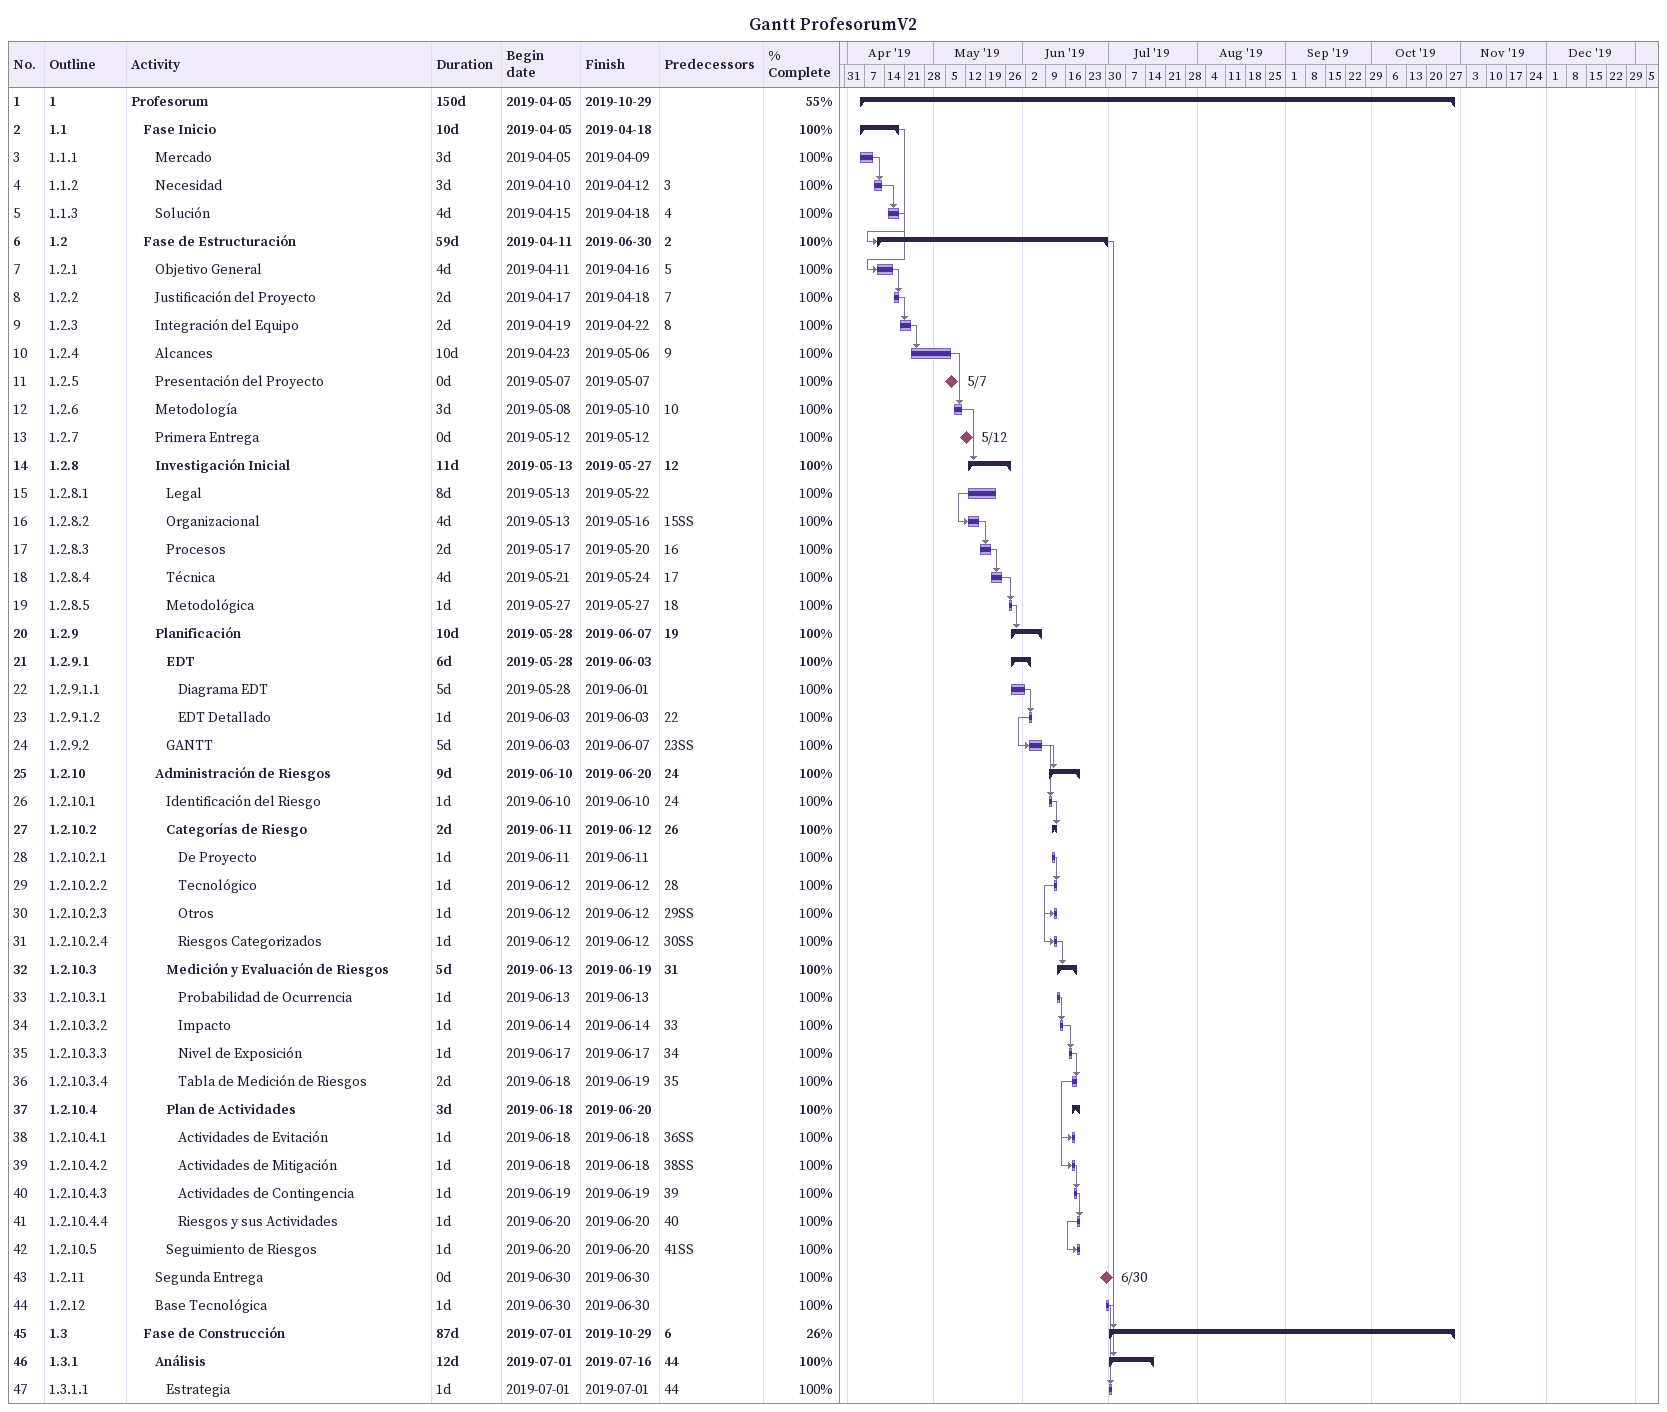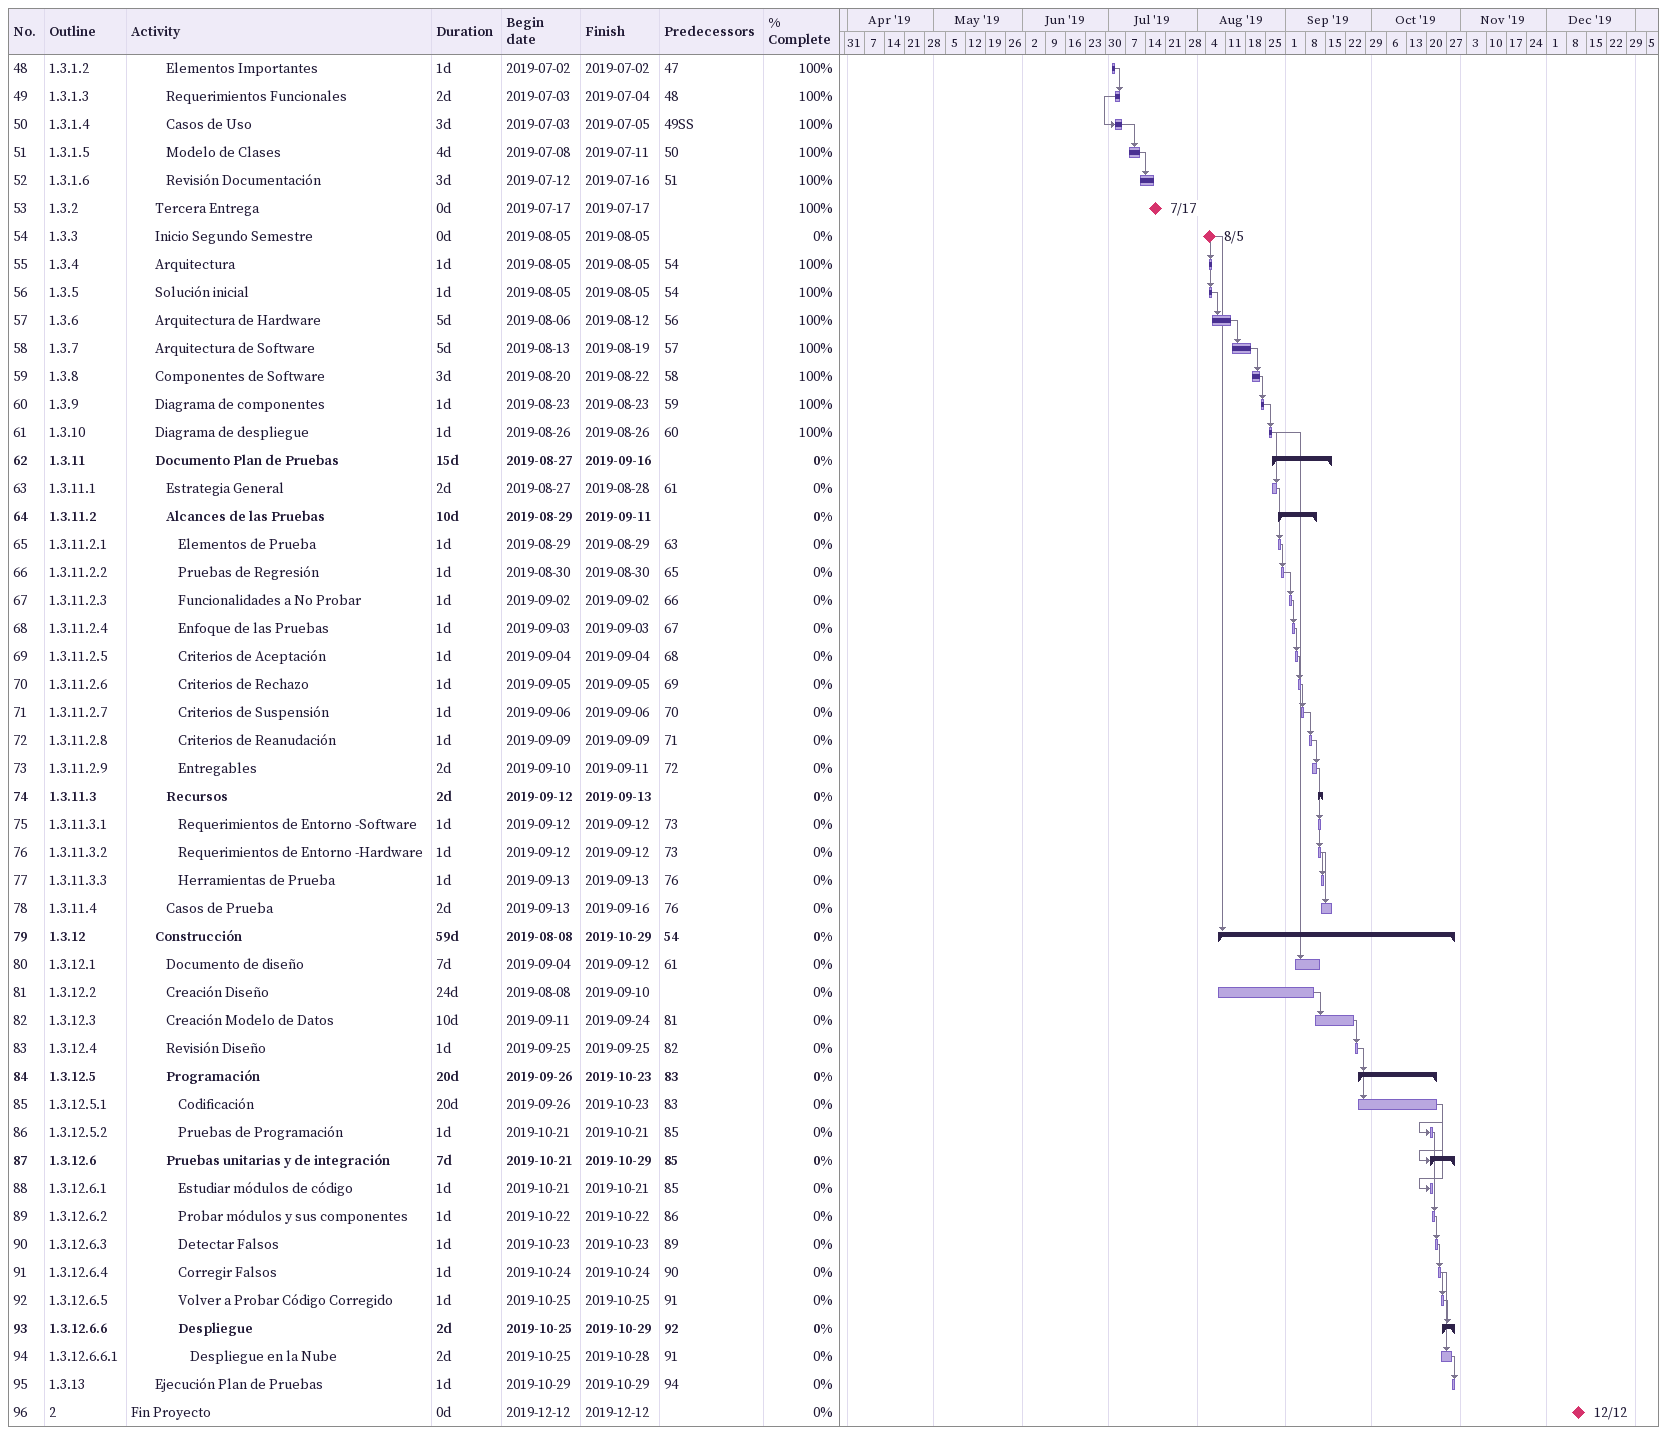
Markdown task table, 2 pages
Gantt ProfesorumV2

| ID | WBS | Task | Duration | Start | Finish | Predecessors | % complete |
|---|---|---|---|---|---|---|---|
| 1 | 1 | **Profesorum** | 150d | 2019-04-05 | 2019-10-29 |  | 55 |
| 2 | 1.1 | **Fase Inicio** | 10d | 2019-04-05 | 2019-04-18 |  | 100 |
| 3 | 1.1.1 | Mercado | 3d | 2019-04-05 | 2019-04-09 |  | 100 |
| 4 | 1.1.2 | Necesidad | 3d | 2019-04-10 | 2019-04-12 | 3 | 100 |
| 5 | 1.1.3 | Solución | 4d | 2019-04-15 | 2019-04-18 | 4 | 100 |
| 6 | 1.2 | **Fase de Estructuración** | 59d | 2019-04-11 | 2019-06-30 | 2 | 100 |
| 7 | 1.2.1 | Objetivo General | 4d | 2019-04-11 | 2019-04-16 | 5 | 100 |
| 8 | 1.2.2 | Justificación del Proyecto | 2d | 2019-04-17 | 2019-04-18 | 7 | 100 |
| 9 | 1.2.3 | Integración del Equipo | 2d | 2019-04-19 | 2019-04-22 | 8 | 100 |
| 10 | 1.2.4 | Alcances | 10d | 2019-04-23 | 2019-05-06 | 9 | 100 |
| 11 | 1.2.5 | Presentación del Proyecto | 0d | 2019-05-07 | 2019-05-07 |  | 100 |
| 12 | 1.2.6 | Metodología | 3d | 2019-05-08 | 2019-05-10 | 10 | 100 |
| 13 | 1.2.7 | Primera Entrega | 0d | 2019-05-12 | 2019-05-12 |  | 100 |
| 14 | 1.2.8 | **Investigación Inicial** | 11d | 2019-05-13 | 2019-05-27 | 12 | 100 |
| 15 | 1.2.8.1 | Legal | 8d | 2019-05-13 | 2019-05-22 |  | 100 |
| 16 | 1.2.8.2 | Organizacional | 4d | 2019-05-13 | 2019-05-16 | 15SS | 100 |
| 17 | 1.2.8.3 | Procesos | 2d | 2019-05-17 | 2019-05-20 | 16 | 100 |
| 18 | 1.2.8.4 | Técnica | 4d | 2019-05-21 | 2019-05-24 | 17 | 100 |
| 19 | 1.2.8.5 | Metodológica | 1d | 2019-05-27 | 2019-05-27 | 18 | 100 |
| 20 | 1.2.9 | **Planificación** | 10d | 2019-05-28 | 2019-06-07 | 19 | 100 |
| 21 | 1.2.9.1 | **EDT** | 6d | 2019-05-28 | 2019-06-03 |  | 100 |
| 22 | 1.2.9.1.1 | Diagrama EDT | 5d | 2019-05-28 | 2019-06-01 |  | 100 |
| 23 | 1.2.9.1.2 | EDT Detallado | 1d | 2019-06-03 | 2019-06-03 | 22 | 100 |
| 24 | 1.2.9.2 | GANTT | 5d | 2019-06-03 | 2019-06-07 | 23SS | 100 |
| 25 | 1.2.10 | **Administración de Riesgos** | 9d | 2019-06-10 | 2019-06-20 | 24 | 100 |
| 26 | 1.2.10.1 | Identificación del Riesgo | 1d | 2019-06-10 | 2019-06-10 | 24 | 100 |
| 27 | 1.2.10.2 | **Categorías de Riesgo** | 2d | 2019-06-11 | 2019-06-12 | 26 | 100 |
| 28 | 1.2.10.2.1 | De Proyecto | 1d | 2019-06-11 | 2019-06-11 |  | 100 |
| 29 | 1.2.10.2.2 | Tecnológico | 1d | 2019-06-12 | 2019-06-12 | 28 | 100 |
| 30 | 1.2.10.2.3 | Otros | 1d | 2019-06-12 | 2019-06-12 | 29SS | 100 |
| 31 | 1.2.10.2.4 | Riesgos Categorizados | 1d | 2019-06-12 | 2019-06-12 | 30SS | 100 |
| 32 | 1.2.10.3 | **Medición y Evaluación de Riesgos** | 5d | 2019-06-13 | 2019-06-19 | 31 | 100 |
| 33 | 1.2.10.3.1 | Probabilidad de Ocurrencia | 1d | 2019-06-13 | 2019-06-13 |  | 100 |
| 34 | 1.2.10.3.2 | Impacto | 1d | 2019-06-14 | 2019-06-14 | 33 | 100 |
| 35 | 1.2.10.3.3 | Nivel de Exposición | 1d | 2019-06-17 | 2019-06-17 | 34 | 100 |
| 36 | 1.2.10.3.4 | Tabla de Medición de Riesgos | 2d | 2019-06-18 | 2019-06-19 | 35 | 100 |
| 37 | 1.2.10.4 | **Plan de Actividades** | 3d | 2019-06-18 | 2019-06-20 |  | 100 |
| 38 | 1.2.10.4.1 | Actividades de Evitación | 1d | 2019-06-18 | 2019-06-18 | 36SS | 100 |
| 39 | 1.2.10.4.2 | Actividades de Mitigación | 1d | 2019-06-18 | 2019-06-18 | 38SS | 100 |
| 40 | 1.2.10.4.3 | Actividades de Contingencia | 1d | 2019-06-19 | 2019-06-19 | 39 | 100 |
| 41 | 1.2.10.4.4 | Riesgos y sus Actividades | 1d | 2019-06-20 | 2019-06-20 | 40 | 100 |
| 42 | 1.2.10.5 | Seguimiento de Riesgos | 1d | 2019-06-20 | 2019-06-20 | 41SS | 100 |
| 43 | 1.2.11 | Segunda Entrega | 0d | 2019-06-30 | 2019-06-30 |  | 100 |
| 44 | 1.2.12 | Base Tecnológica | 1d | 2019-06-30 | 2019-06-30 |  | 100 |
| 45 | 1.3 | **Fase de Construcción** | 87d | 2019-07-01 | 2019-10-29 | 6 | 26 |
| 46 | 1.3.1 | **Análisis** | 12d | 2019-07-01 | 2019-07-16 | 44 | 100 |
| 47 | 1.3.1.1 | Estrategia | 1d | 2019-07-01 | 2019-07-01 | 44 | 100 |
| 48 | 1.3.1.2 | Elementos Importantes | 1d | 2019-07-02 | 2019-07-02 | 47 | 100 |
| 49 | 1.3.1.3 | Requerimientos Funcionales | 2d | 2019-07-03 | 2019-07-04 | 48 | 100 |
| 50 | 1.3.1.4 | Casos de Uso | 3d | 2019-07-03 | 2019-07-05 | 49SS | 100 |
| 51 | 1.3.1.5 | Modelo de Clases | 4d | 2019-07-08 | 2019-07-11 | 50 | 100 |
| 52 | 1.3.1.6 | Revisión Documentación | 3d | 2019-07-12 | 2019-07-16 | 51 | 100 |
| 53 | 1.3.2 | Tercera Entrega | 0d | 2019-07-17 | 2019-07-17 |  | 100 |
| 54 | 1.3.3 | Inicio Segundo Semestre | 0d | 2019-08-05 | 2019-08-05 |  | 0 |
| 55 | 1.3.4 | Arquitectura | 1d | 2019-08-05 | 2019-08-05 | 54 | 100 |
| 56 | 1.3.5 | Solución inicial | 1d | 2019-08-05 | 2019-08-05 | 54 | 100 |
| 57 | 1.3.6 | Arquitectura de Hardware | 5d | 2019-08-06 | 2019-08-12 | 56 | 100 |
| 58 | 1.3.7 | Arquitectura de Software | 5d | 2019-08-13 | 2019-08-19 | 57 | 100 |
| 59 | 1.3.8 | Componentes de Software | 3d | 2019-08-20 | 2019-08-22 | 58 | 100 |
| 60 | 1.3.9 | Diagrama de componentes | 1d | 2019-08-23 | 2019-08-23 | 59 | 100 |
| 61 | 1.3.10 | Diagrama de despliegue | 1d | 2019-08-26 | 2019-08-26 | 60 | 100 |
| 62 | 1.3.11 | **Documento Plan de Pruebas** | 15d | 2019-08-27 | 2019-09-16 |  | 0 |
| 63 | 1.3.11.1 | Estrategia General | 2d | 2019-08-27 | 2019-08-28 | 61 | 0 |
| 64 | 1.3.11.2 | **Alcances de las Pruebas** | 10d | 2019-08-29 | 2019-09-11 |  | 0 |
| 65 | 1.3.11.2.1 | Elementos de Prueba | 1d | 2019-08-29 | 2019-08-29 | 63 | 0 |
| 66 | 1.3.11.2.2 | Pruebas de Regresión | 1d | 2019-08-30 | 2019-08-30 | 65 | 0 |
| 67 | 1.3.11.2.3 | Funcionalidades a No Probar | 1d | 2019-09-02 | 2019-09-02 | 66 | 0 |
| 68 | 1.3.11.2.4 | Enfoque de las Pruebas | 1d | 2019-09-03 | 2019-09-03 | 67 | 0 |
| 69 | 1.3.11.2.5 | Criterios de Aceptación | 1d | 2019-09-04 | 2019-09-04 | 68 | 0 |
| 70 | 1.3.11.2.6 | Criterios de Rechazo | 1d | 2019-09-05 | 2019-09-05 | 69 | 0 |
| 71 | 1.3.11.2.7 | Criterios de Suspensión | 1d | 2019-09-06 | 2019-09-06 | 70 | 0 |
| 72 | 1.3.11.2.8 | Criterios de Reanudación | 1d | 2019-09-09 | 2019-09-09 | 71 | 0 |
| 73 | 1.3.11.2.9 | Entregables | 2d | 2019-09-10 | 2019-09-11 | 72 | 0 |
| 74 | 1.3.11.3 | **Recursos** | 2d | 2019-09-12 | 2019-09-13 |  | 0 |
| 75 | 1.3.11.3.1 | Requerimientos de Entorno -Software | 1d | 2019-09-12 | 2019-09-12 | 73 | 0 |
| 76 | 1.3.11.3.2 | Requerimientos de Entorno -Hardware | 1d | 2019-09-12 | 2019-09-12 | 73 | 0 |
| 77 | 1.3.11.3.3 | Herramientas de Prueba | 1d | 2019-09-13 | 2019-09-13 | 76 | 0 |
| 78 | 1.3.11.4 | Casos de Prueba | 2d | 2019-09-13 | 2019-09-16 | 76 | 0 |
| 79 | 1.3.12 | **Construcción** | 59d | 2019-08-08 | 2019-10-29 | 54 | 0 |
| 80 | 1.3.12.1 | Documento de diseño | 7d | 2019-09-04 | 2019-09-12 | 61 | 0 |
| 81 | 1.3.12.2 | Creación Diseño | 24d | 2019-08-08 | 2019-09-10 |  | 0 |
| 82 | 1.3.12.3 | Creación Modelo de Datos | 10d | 2019-09-11 | 2019-09-24 | 81 | 0 |
| 83 | 1.3.12.4 | Revisión Diseño | 1d | 2019-09-25 | 2019-09-25 | 82 | 0 |
| 84 | 1.3.12.5 | **Programación** | 20d | 2019-09-26 | 2019-10-23 | 83 | 0 |
| 85 | 1.3.12.5.1 | Codificación | 20d | 2019-09-26 | 2019-10-23 | 83 | 0 |
| 86 | 1.3.12.5.2 | Pruebas de Programación | 1d | 2019-10-21 | 2019-10-21 | 85 | 0 |
| 87 | 1.3.12.6 | **Pruebas unitarias y de integración** | 7d | 2019-10-21 | 2019-10-29 | 85 | 0 |
| 88 | 1.3.12.6.1 | Estudiar módulos de código | 1d | 2019-10-21 | 2019-10-21 | 85 | 0 |
| 89 | 1.3.12.6.2 | Probar módulos y sus componentes | 1d | 2019-10-22 | 2019-10-22 | 86 | 0 |
| 90 | 1.3.12.6.3 | Detectar Falsos | 1d | 2019-10-23 | 2019-10-23 | 89 | 0 |
| 91 | 1.3.12.6.4 | Corregir Falsos | 1d | 2019-10-24 | 2019-10-24 | 90 | 0 |
| 92 | 1.3.12.6.5 | Volver a Probar Código Corregido | 1d | 2019-10-25 | 2019-10-25 | 91 | 0 |
| 93 | 1.3.12.6.6 | **Despliegue** | 2d | 2019-10-25 | 2019-10-29 | 92 | 0 |
| 94 | 1.3.12.6.6.1 | Despliegue en la Nube | 2d | 2019-10-25 | 2019-10-28 | 91 | 0 |
| 95 | 1.3.13 | Ejecución Plan de Pruebas | 1d | 2019-10-29 | 2019-10-29 | 94 | 0 |
| 96 | 2 | Fin Proyecto | 0d | 2019-12-12 | 2019-12-12 |  | 0 |
